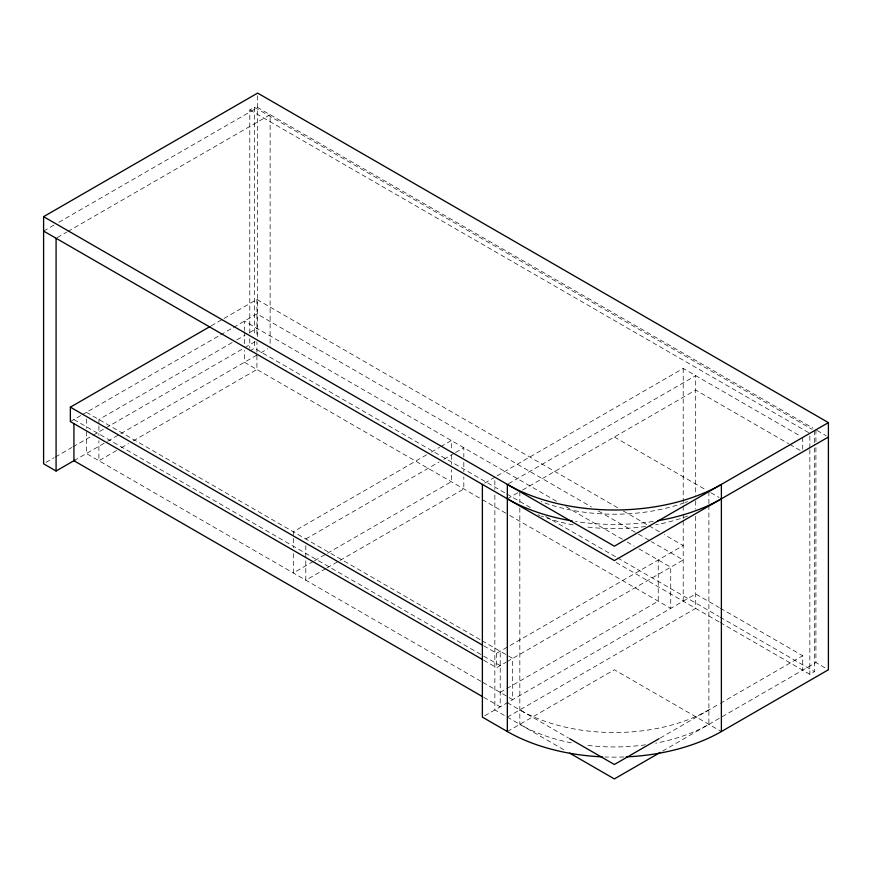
<?xml version="1.0" encoding="UTF-8"?>
<svg xmlns="http://www.w3.org/2000/svg" width="872" height="872" viewBox="0 0 872 872"><rect width="100%" height="100%" fill="white"/><g stroke="black" fill="none" stroke-linecap="round" stroke-linejoin="round"><path stroke-width="0.65" stroke-dasharray="4.36 3.27" d="M249.784 333.246L249.784 109.97L254.428 107.3L812.126 429.286M43.6 231.069L54.184 224.965M58.893 222.251L257.632 107.496L813.075 428.174M57.258 237.598L66.664 232.17M67.842 231.494L270.124 114.712L270.124 347.438M211.166 325.877L222.894 319.098M224.071 318.422L256.924 299.456L618.444 508.18M70.359 421.579L80.911 415.486M82.088 414.81L219.668 335.382M220.551 334.87L232.65 327.883M233.456 327.414L256.924 313.865L591.358 506.959M232.159 342.587L98.896 419.53L98.896 435.466M236.879 339.862L245.13 335.099M249.85 332.374L256.924 328.286M45.954 462.443L54.184 457.691M55.361 457.015L71.82 447.51M72.997 446.835L91.822 435.967M92.988 435.292L104.749 428.501M105.926 427.825L243.528 348.386M244.705 347.699L256.455 340.908M249.784 350.947L254.428 348.266L505.575 493.258M73.924 460.721L106.46 441.93M107.638 441.254L256.924 355.057M260.717 352.877L267.769 348.8M116.586 450.508L98.896 460.721L98.896 440.785M121.295 447.783L128.38 443.695M133.089 440.97L256.924 369.477L256.924 341.77M426.572 454.835L293.308 531.767L293.308 537.087M431.291 452.11L439.543 447.336M440.731 446.66L451.336 440.534L451.336 449.832M305.8 538.983L439.063 462.04M443.772 459.315L454.388 453.189M455.566 452.503L463.828 447.739L463.828 457.037M313.353 561.383L293.308 572.959L293.308 553.033M314.541 560.707L326.335 553.894M327.512 553.219L451.336 481.726L451.336 469.768M325.845 568.599L305.8 580.174L305.8 545.621M327.022 567.912L338.816 561.11M339.993 560.423L463.828 488.93L463.828 476.973M484.647 483.088L494.86 477.191L494.86 489.443M497.214 475.829L683.212 368.442L800.365 436.087M508.518 483.72L695.692 375.658L695.692 495.427M507.341 498.817L517.935 492.702M522.633 489.988L695.692 390.067L788.604 443.706M483.688 645.803L496.648 653.281L683.212 545.567L664.366 534.689M483.688 660.224L496.648 667.701L506.033 662.284M507.024 661.706L683.212 559.988L651.417 541.632M500.212 692.412L658.24 601.179L658.24 559.988M484.647 715.814L695.692 593.974L719.215 607.544M507.341 717.133L695.692 608.384L695.692 515.843M507.341 731.543L614.368 669.761L721.384 731.543M660.278 737.995L719.455 703.824M720.316 703.333L802.72 655.755L802.72 670.176M662.633 751.054L815.919 662.557L828.4 669.761M720.239 622.553L809.848 674.296L814.492 671.614L814.492 444.262M817.053 430.474L826.133 435.717M249.784 109.97L809.848 433.319M789.781 444.393L800.365 450.497M614.368 437.025L706.091 489.988M710.8 492.702L719.117 497.509M623.153 510.894L647.885 525.173M649.062 525.849L659.657 531.975M598.421 511.036L637.29 533.468M638.468 534.155L650.24 540.945M556.5 501.247L244.433 321.081L244.433 330.379M565.917 506.687L622.444 539.321M627.153 542.035L634.217 546.123M638.936 548.837L670.732 567.192L670.732 608.384L507.046 513.88M720.392 608.231L802.72 655.755M506.752 493.944L531.506 508.234M545.654 516.409L616.406 557.252M617.583 557.927L718.986 616.471M720.163 617.158L814.492 671.614M616.09 562.429L719.215 621.965M505.858 513.205L244.433 362.272L244.433 350.315M86.404 412.314L480.897 640.081M482.074 640.757L512.692 658.436L512.692 699.627L482.074 681.948M73.924 419.53L482.543 655.439M483.72 656.126L500.212 665.641M480.897 681.272L86.404 453.505L86.404 429.591M507.341 702.712L568.5 738.017M483.72 697.317L500.212 706.832L500.212 651.221M563.792 749.724L494.86 709.917L494.86 494.882M815.919 429.82L815.919 442.071M815.919 447.51L815.919 662.557M814.492 430.648L814.492 442.9M809.848 436.044L809.848 448.295M809.848 449.658L809.848 674.296M802.72 437.439L802.72 449.233M708.892 491.601L708.892 503.853M708.892 505.215L708.892 724.338A133.689 77.183 0 0 1 655.679 743.173M695.692 500.866L695.692 509.03M683.212 368.442L683.212 504.55M683.212 505.902L683.212 512.714M683.212 514.077L683.212 519.516M683.212 520.878L683.212 601.179M519.832 491.601L519.832 502.49M519.832 507.94L519.832 724.338A133.689 77.183 0 0 0 573.057 743.173M496.648 653.281L496.648 667.701M463.828 462.356L463.828 471.654M451.336 455.151L451.336 464.449M293.308 538.416L293.308 547.714M257.632 95.702L257.632 337.508M256.924 299.456L256.924 336.461M254.428 107.3L254.428 336.014M254.428 341.453L254.428 348.266M249.784 338.685L249.784 348.222M244.433 331.709L244.433 344.996M86.404 418.963L86.404 428.261M645.574 744.808A133.689 77.183 0 0 1 585.712 745.157M708.892 709.917A133.689 77.183 0 0 1 519.832 709.917M623.862 756.972A151.346 87.374 0 0 1 604.863 756.972M653.15 521.489A151.346 87.374 0 0 1 575.574 521.489M687.539 501.618A133.689 77.183 0 0 1 685.327 502.436M684.215 502.839A133.689 77.183 0 0 1 541.185 501.618M687.539 516.039A133.689 77.183 0 0 1 655.679 524.857M645.574 526.503A133.689 77.183 0 0 1 585.712 526.841M573.057 524.857A133.689 77.183 0 0 1 541.185 516.039M540.095 515.625A133.689 77.183 0 0 1 537.926 514.763"/><path stroke-width="1.31" d="M74.905 460.154L56.081 471.011L43.6 463.806L43.6 216.659L257.632 93.086L828.4 422.615L828.4 669.761L721.384 731.543A151.346 87.374 0 0 1 626.238 756.874M482.51 659.537L70.359 421.579L70.359 407.17L209.989 326.553M828.4 422.615L614.368 546.188L43.6 216.659M828.4 437.025L614.368 560.598L43.6 231.069M659.101 738.671L614.368 764.504L569.678 738.693M660.278 752.405L614.368 778.914L569.678 753.114M70.359 407.17L482.51 645.127M482.543 696.63L73.924 460.721L73.924 423.509M602.487 756.874A151.346 87.374 0 0 1 507.341 731.543L482.38 717.133L482.38 484.396M721.384 731.543L721.384 484.396A151.346 87.374 0 0 1 507.341 484.396L507.341 731.543M56.081 238.285L56.081 471.011M721.384 498.817A151.346 87.374 0 0 1 657.728 520.748M572.141 520.933A151.346 87.374 0 0 1 507.341 498.817"/></g></svg>
